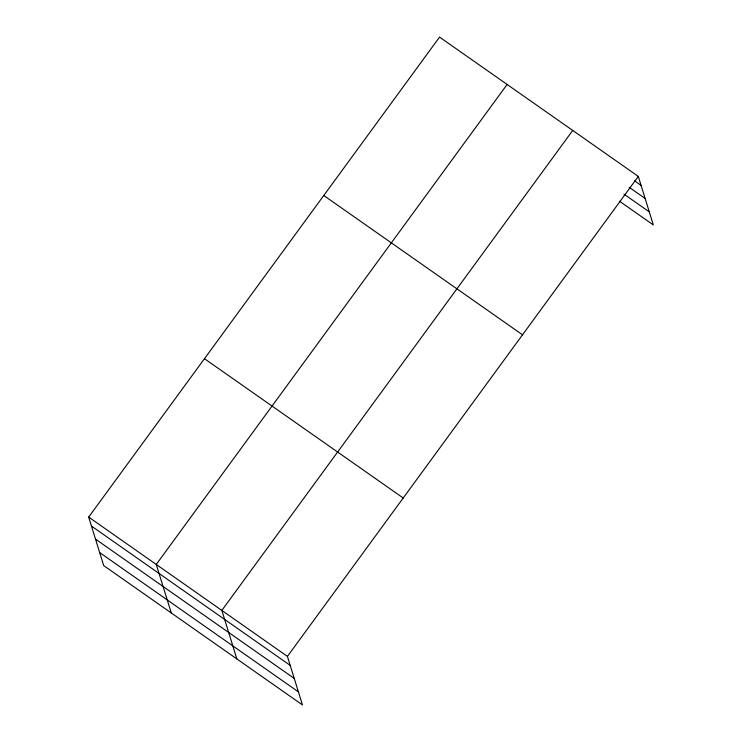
<?xml version="1.0" encoding="UTF-8"?>
<svg xmlns="http://www.w3.org/2000/svg" width="742" height="742" viewBox="0 0 742 742"><rect width="100%" height="100%" fill="white"/><g stroke="black" fill="none" stroke-linecap="round" stroke-linejoin="round"><path stroke-width="1.11" d="M88.678 517.081L287.423 656.392L302.439 704.9L103.694 565.589L88.678 517.081L439.561 37.1L638.306 176.41L653.322 224.919L619.589 201.277M507.129 84.467L156.256 564.449L171.272 612.957M572.722 130.434L221.839 610.416L236.856 658.924M287.423 656.392L638.306 176.41M634.531 180.816L641.088 185.417M629.197 187.29L645.123 198.448M623.985 194.154L649.287 211.878M323.772 195.498L522.516 334.809M204.467 358.692L403.212 498.003M91.47 526.087L290.215 665.398M95.505 539.119L294.249 678.429M99.66 552.549L298.405 691.869"/></g></svg>
